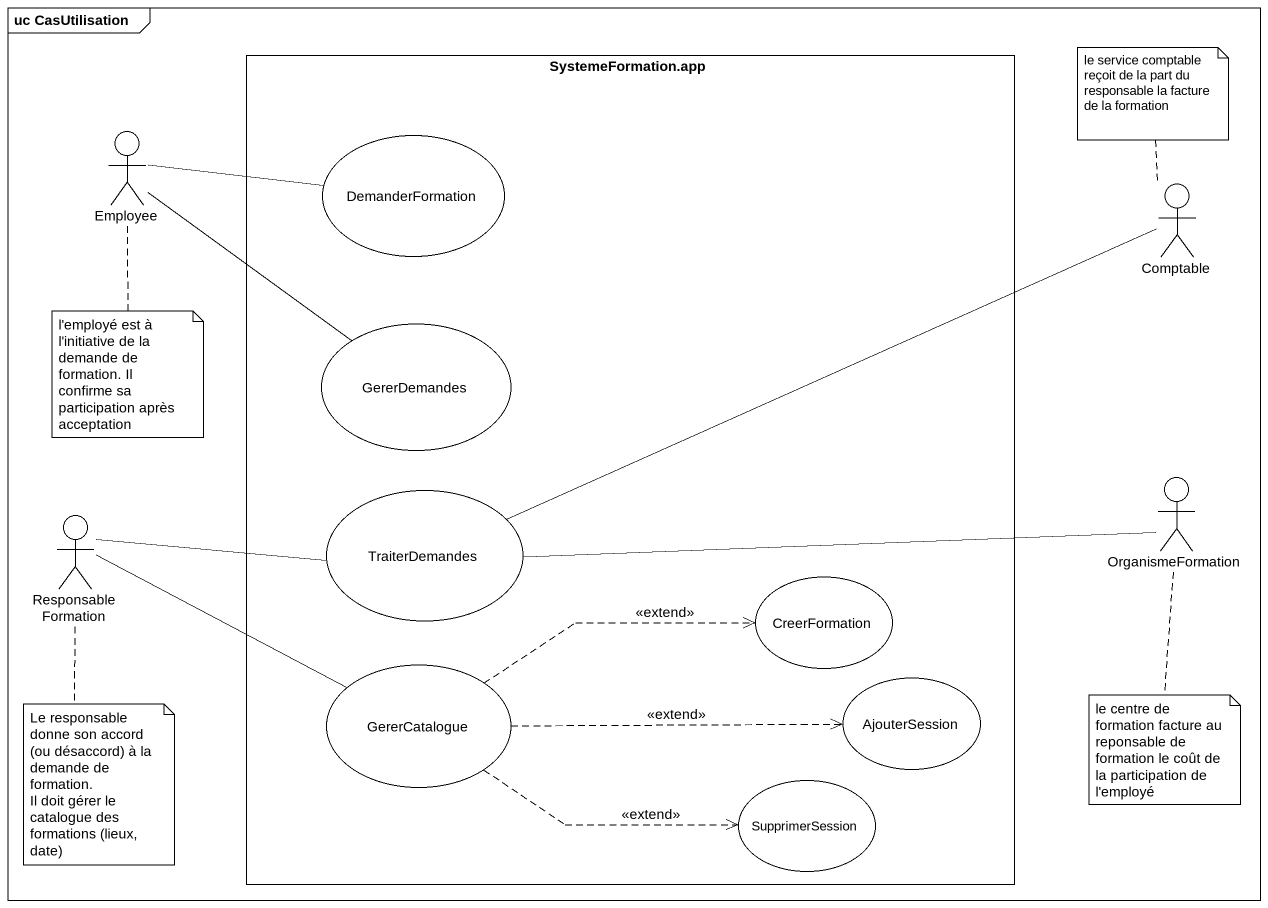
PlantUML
@startuml
mainframe uc CasUtilisation
rectangle "SystemeFormation.app" as SystemeFormation_app {
  usecase DemanderFormation
  usecase GererDemandes
  usecase TraiterDemandes
  usecase CreerFormation
  usecase GererCatalogue
  usecase AjouterSession
  usecase SupprimerSession
}
actor Employee
actor Comptable
actor OrganismeFormation
actor ResponsableFormation
Employee -right- DemanderFormation
GererDemandes -up- Employee
TraiterDemandes -right- Comptable
TraiterDemandes -left- ResponsableFormation
OrganismeFormation -left- TraiterDemandes
GererCatalogue -left- ResponsableFormation
GererCatalogue .right.> CreerFormation : <<extend>>
GererCatalogue .right.> AjouterSession : <<extend>>
GererCatalogue .right.> SupprimerSession : <<extend>>
note top of Comptable : le service comptable reçoit de la part du responsable la facture de la formation
note bottom of Employee : l'employé est à l'initiative de la demande de formation. Il confirme sa participation après acceptation
note bottom of ResponsableFormation
  Le responsable donne son accord (ou désaccord) à la demande de formation.
  Il doit gérer le catalogue des formations (lieux, date)
end note
note bottom of OrganismeFormation : le centre de formation facture au reponsable de formation le coût de la participation de l'employé
@enduml
